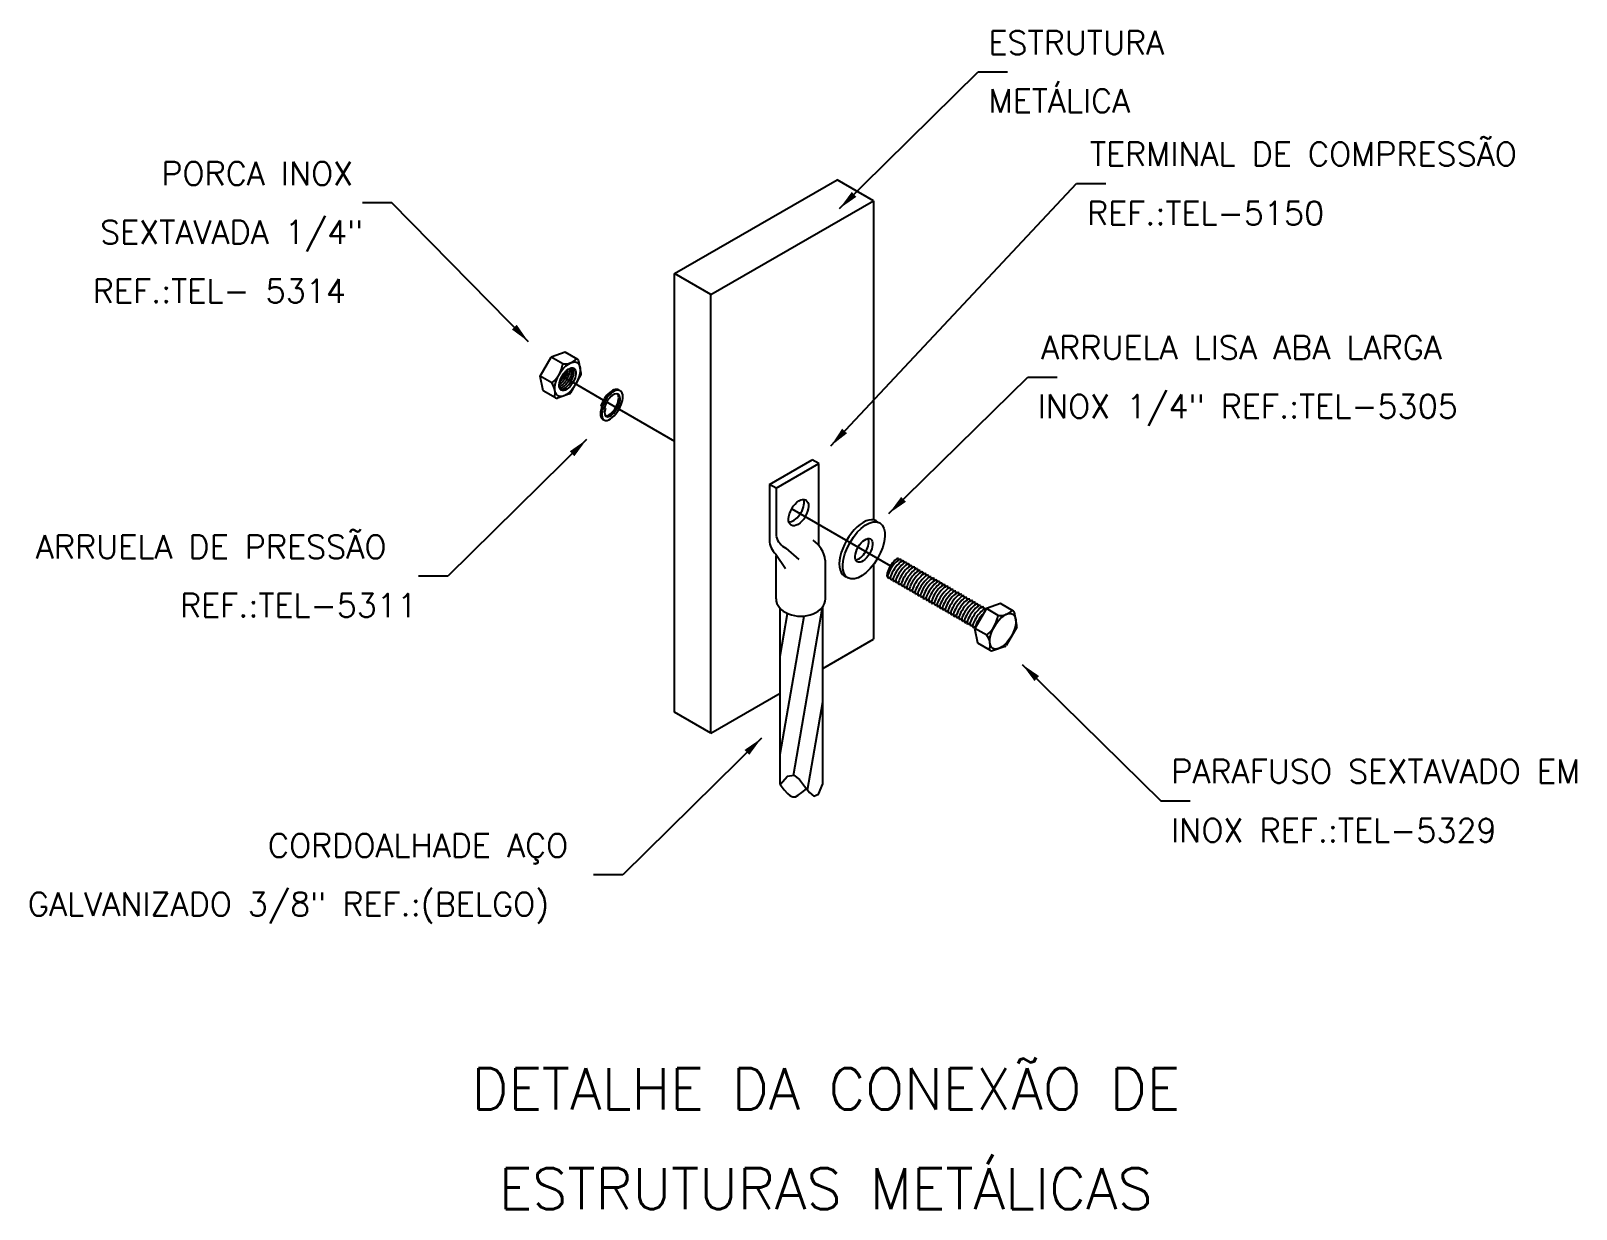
# Model space of a CAD drawing. Header units: millimetres. Extents: x -5443.1 to -5429.9, y -4699.3 to -4689.3.
import ezdxf
from ezdxf.enums import TextEntityAlignment as Align

# ---------------------------------------------------------------- set-up
doc = ezdxf.new("R2010")
doc.units = ezdxf.units.MM
doc.header["$LTSCALE"] = 10
doc.linetypes.add('CENTER', pattern=[2, 1.25, -0.25, 0.25, -0.25])
doc.layers.add('Termotécnica', color=7, linetype='Continuous')
doc.styles.add('r140', font='romans.shx')
doc.styles.add('r80', font='romans.shx')

msp = doc.modelspace()

# ---------------------------------------------------------------- linework, layer by layer
at = {"layer": 'Termotécnica', "color": 2}
for p, q in [((-5436.178, -4690.773), (-5434.994, -4689.608)), ((-5434.994, -4689.608), (-5434.744, -4689.608)), ((-5437.585, -4691.327), (-5436.199, -4690.527)), ((-5436.252, -4692.798), (-5434.155, -4690.56)), ((-5435.889, -4690.706), (-5436.199, -4690.527)), ((-5434.155, -4690.56), (-5433.905, -4690.56)), ((-5439.997, -4690.725), (-5440.247, -4690.725)), ((-5438.832, -4691.909), (-5439.997, -4690.725)), ((-5437.275, -4691.506), (-5435.889, -4690.706)), ((-5435.889, -4690.706), (-5435.889, -4693.429)), ((-5437.585, -4695.068), (-5437.585, -4691.327)), ((-5437.275, -4691.506), (-5437.585, -4691.327)), ((-5437.275, -4695.247), (-5437.275, -4691.506)), ((-5438.732, -4692.204), (-5438.637, -4692.04)), ((-5438.519, -4691.999), (-5438.637, -4692.04)), ((-5438.539, -4692.097), (-5438.637, -4692.04)), ((-5438.412, -4692.061), (-5438.519, -4691.999)), ((-5438.382, -4692.181), (-5438.402, -4692.074)), ((-5438.633, -4692.261), (-5438.732, -4692.204)), ((-5438.708, -4692.327), (-5438.732, -4692.204)), ((-5438.471, -4692.346), (-5438.384, -4692.194)), ((-5438.601, -4692.389), (-5438.708, -4692.327)), ((-5435.756, -4693.374), (-5434.572, -4692.21)), ((-5434.572, -4692.21), (-5434.322, -4692.21)), ((-5438.482, -4692.354), (-5438.585, -4692.39)), ((-5438.214, -4692.459), (-5438.202, -4692.466)), ((-5438.207, -4692.468), (-5438.188, -4692.47)), ((-5438.207, -4692.468), (-5438.195, -4692.475)), ((-5438.202, -4692.466), (-5438.183, -4692.467)), ((-5438.188, -4692.47), (-5438.176, -4692.477)), ((-5438.195, -4692.475), (-5438.176, -4692.477)), ((-5438.336, -4692.744), (-5439.52, -4693.909)), ((-5436.719, -4694.102), (-5436.719, -4693.735)), ((-5436.299, -4694.102), (-5436.299, -4693.772)), ((-5435.676, -4693.759), (-5435.678, -4693.775)), ((-5435.653, -4693.767), (-5435.656, -4693.787)), ((-5435.63, -4693.78), (-5435.632, -4693.801)), ((-5439.52, -4693.909), (-5439.77, -4693.909)), ((-5435.889, -4693.81), (-5435.889, -4694.447)), ((-5435.763, -4693.927), (-5435.743, -4693.915)), ((-5435.606, -4693.793), (-5435.609, -4693.815)), ((-5435.583, -4693.806), (-5435.586, -4693.828)), ((-5435.559, -4693.82), (-5435.562, -4693.841)), ((-5435.536, -4693.833), (-5435.539, -4693.855)), ((-5435.513, -4693.847), (-5435.515, -4693.868)), ((-5435.489, -4693.862), (-5435.492, -4693.884)), ((-5435.466, -4693.876), (-5435.468, -4693.898)), ((-5435.442, -4693.889), (-5435.445, -4693.911)), ((-5435.418, -4693.903), (-5435.421, -4693.925)), ((-5435.396, -4693.917), (-5435.398, -4693.938)), ((-5435.74, -4693.941), (-5435.72, -4693.929)), ((-5435.717, -4693.954), (-5435.696, -4693.942)), ((-5435.693, -4693.967), (-5435.673, -4693.955)), ((-5435.67, -4693.98), (-5435.65, -4693.969)), ((-5435.647, -4693.994), (-5435.626, -4693.982)), ((-5435.623, -4694.008), (-5435.603, -4693.996)), ((-5435.6, -4694.021), (-5435.579, -4694.01)), ((-5435.576, -4694.035), (-5435.556, -4694.023)), ((-5435.553, -4694.048), (-5435.532, -4694.037)), ((-5435.53, -4694.062), (-5435.509, -4694.05)), ((-5435.372, -4693.928), (-5435.375, -4693.95)), ((-5435.348, -4693.942), (-5435.351, -4693.963)), ((-5435.325, -4693.955), (-5435.328, -4693.977)), ((-5435.302, -4693.969), (-5435.304, -4693.99)), ((-5435.278, -4693.984), (-5435.281, -4694.006)), ((-5435.255, -4693.998), (-5435.257, -4694.02)), ((-5435.231, -4694.011), (-5435.234, -4694.033)), ((-5435.207, -4694.025), (-5435.21, -4694.047)), ((-5435.185, -4694.039), (-5435.187, -4694.06)), ((-5435.161, -4694.052), (-5435.164, -4694.074)), ((-5436.32, -4695.681), (-5436.32, -4694.166)), ((-5435.506, -4694.076), (-5435.485, -4694.064)), ((-5435.482, -4694.089), (-5435.462, -4694.077)), ((-5435.459, -4694.103), (-5435.439, -4694.091)), ((-5435.436, -4694.116), (-5435.415, -4694.104)), ((-5435.412, -4694.13), (-5435.392, -4694.118)), ((-5435.389, -4694.143), (-5435.368, -4694.132)), ((-5435.365, -4694.157), (-5435.345, -4694.145)), ((-5435.342, -4694.17), (-5435.321, -4694.159)), ((-5435.319, -4694.184), (-5435.298, -4694.172)), ((-5435.295, -4694.198), (-5435.274, -4694.186)), ((-5435.138, -4694.066), (-5435.14, -4694.087)), ((-5435.114, -4694.08), (-5435.117, -4694.101)), ((-5435.091, -4694.093), (-5435.093, -4694.114)), ((-5435.067, -4694.107), (-5435.07, -4694.128)), ((-5435.044, -4694.12), (-5435.047, -4694.141)), ((-5435.02, -4694.134), (-5435.023, -4694.155)), ((-5434.925, -4694.185), (-5435.023, -4694.354)), ((-5434.997, -4694.147), (-5434.999, -4694.168)), ((-5434.973, -4694.161), (-5434.976, -4694.182)), ((-5434.95, -4694.174), (-5434.953, -4694.196)), ((-5434.804, -4694.143), (-5434.925, -4694.185)), ((-5434.825, -4694.244), (-5434.925, -4694.185)), ((-5434.694, -4694.207), (-5434.804, -4694.143)), ((-5436.684, -4695.686), (-5436.684, -4694.187)), ((-5435.272, -4694.211), (-5435.251, -4694.199)), ((-5435.248, -4694.225), (-5435.227, -4694.213)), ((-5435.225, -4694.238), (-5435.204, -4694.226)), ((-5435.202, -4694.252), (-5435.18, -4694.24)), ((-5435.178, -4694.265), (-5435.157, -4694.253)), ((-5435.155, -4694.279), (-5435.133, -4694.267)), ((-5435.131, -4694.293), (-5435.11, -4694.281)), ((-5435.108, -4694.306), (-5435.087, -4694.294)), ((-5435.084, -4694.32), (-5435.063, -4694.308)), ((-5434.664, -4694.33), (-5434.685, -4694.22)), ((-5436.32, -4694.696), (-5435.889, -4694.447)), ((-5435.061, -4694.333), (-5435.04, -4694.321)), ((-5435.037, -4694.347), (-5435.016, -4694.335)), ((-5434.998, -4694.48), (-5435.023, -4694.354)), ((-5434.922, -4694.412), (-5435.023, -4694.354)), ((-5434.666, -4694.344), (-5434.756, -4694.499)), ((-5434.889, -4694.543), (-5434.998, -4694.48)), ((-5434.766, -4694.508), (-5434.873, -4694.545)), ((-5434.619, -4694.662), (-5433.435, -4695.826)), ((-5437.275, -4695.247), (-5436.684, -4694.906)), ((-5437.275, -4695.247), (-5437.585, -4695.068)), ((-5436.844, -4695.292), (-5438.028, -4696.456)), ((-5433.435, -4695.826), (-5433.185, -4695.826)), ((-5438.028, -4696.456), (-5438.278, -4696.456))]:
    msp.add_line(p, q, dxfattribs=at)
at = {"layer": 'Termotécnica', "color": 1, "linetype": 'CENTER'}
for p, q in [((-5438.528, -4692.212), (-5438.191, -4692.407)), ((-5438.165, -4692.422), (-5437.585, -4692.757)), ((-5436.586, -4693.334), (-5435.742, -4693.821))]:
    msp.add_line(p, q, dxfattribs=at)
at = {"layer": 'Termotécnica', "color": 2, "ltscale": 1.6}
for p, q in [((-5436.775, -4693.127), (-5436.411, -4692.916)), ((-5436.719, -4693.159), (-5436.355, -4692.949)), ((-5436.355, -4692.949), (-5436.411, -4692.916)), ((-5436.355, -4693.645), (-5436.355, -4692.949)), ((-5436.719, -4693.159), (-5436.775, -4693.127)), ((-5436.775, -4693.127), (-5436.775, -4693.601)), ((-5436.719, -4693.159), (-5436.719, -4693.569)), ((-5436.721, -4693.721), (-5436.639, -4693.844)), ((-5436.635, -4693.671), (-5436.524, -4693.768))]:
    msp.add_line(p, q, dxfattribs=at)
at = {"layer": 'Termotécnica', "color": 1}
for p, q in [((-5436.572, -4695.608), (-5436.324, -4694.172)), ((-5436.684, -4694.592), (-5436.621, -4694.227)), ((-5436.684, -4695.426), (-5436.481, -4694.25)), ((-5436.45, -4695.735), (-5436.32, -4694.981))]:
    msp.add_line(p, q, dxfattribs=at)
at = {"layer": 'Termotécnica', "color": 2}
for points in [[(-5436.684, -4695.686), (-5436.623, -4695.614), (-5436.569, -4695.607), (-5436.52, -4695.644), (-5436.476, -4695.7), (-5436.435, -4695.755), (-5436.396, -4695.785), (-5436.358, -4695.768), (-5436.32, -4695.681)], [(-5436.684, -4695.686), (-5436.649, -4695.731), (-5436.621, -4695.763), (-5436.598, -4695.783), (-5436.577, -4695.792), (-5436.555, -4695.79), (-5436.53, -4695.778), (-5436.499, -4695.755), (-5436.459, -4695.723)]]:
    msp.add_lwpolyline(points, dxfattribs=at)
for centre, radius, start, end in [((-5438.523, -4691.952), 0.146, 263.8108, 314.501), ((-5438.421, -4692.077), 0.0189, 10.8846, 60), ((-5438.789, -4692.062), 0.252, 307.9969, 352.0248), ((-5438.4, -4692.185), 0.0189, 330, 10.8846), ((-5438.752, -4692.347), 0.147, 345.5818, 36.1065), ((-5438.591, -4692.372), 0.0189, 240, 289.1165), ((-5438.488, -4692.337), 0.0189, 289.1165, 330), ((-5436.554, -4693.809), 0.257, 8.2416, 53.8328), ((-5435.082, -4694.207), 0.259, 307.9752, 352.0031), ((-5434.809, -4694.094), 0.151, 263.8935, 314.4182), ((-5434.704, -4694.223), 0.0194, 10.8835, 60), ((-5435.043, -4694.5), 0.15, 345.499, 36.1892), ((-5434.683, -4694.334), 0.0194, 330, 10.8835), ((-5434.879, -4694.526), 0.0194, 240, 289.1154), ((-5434.773, -4694.49), 0.0194, 289.1154, 330)]:
    msp.add_arc(centre, radius, start, end, dxfattribs=at)
at = {"layer": 'Termotécnica', "color": 2, "ltscale": 1.6}
for centre, start, end in [((-5436.604, -4693.596), 181.9565, 227.0468), ((-5436.555, -4693.519), 197.037, 242.1272)]:
    msp.add_arc(centre, 0.172, start, end, dxfattribs=at)
at = {"layer": 'Termotécnica', "color": 2}
for centre, major_axis in [((-5438.499, -4692.229), (-0.082, -0.142)), ((-5438.499, -4692.229), (-0.0539, -0.0933)), ((-5434.784, -4694.379), (0.084, 0.146))]:
    msp.add_ellipse(centre, major_axis=major_axis, ratio=0.500279, dxfattribs=at)
at = {"layer": 'Termotécnica', "color": 1}
for centre, major_axis, ratio, start_param, end_param in [((-5438.565, -4692.191), (-0.0539, -0.0933), 0.500279, 0.785292, 2.36675), ((-5438.548, -4692.2), (-0.0539, -0.0933), 0.500279, 0.558566, 2.581302), ((-5438.532, -4692.21), (-0.0539, -0.0933), 0.500279, 0.364789, 2.778721), ((-5438.581, -4692.182), (-0.0539, -0.0933), 0.500279, 1.074262, 2.069382), ((-5438.516, -4692.219), (-0.0539, -0.0933), 0.500279, 0.18491, 2.972727), ((-5435.722, -4693.837), (-0.0465, -0.0777), 0.281547, 3.158868, 6.283185), ((-5435.708, -4693.847), (-0.0556, -0.08), 0.281547, 3.158868, 6.283185), ((-5435.685, -4693.86), (-0.0556, -0.08), 0.281547, 3.158868, 6.283185), ((-5435.661, -4693.873), (-0.0556, -0.08), 0.281547, 3.158868, 6.283185), ((-5435.638, -4693.886), (-0.0556, -0.08), 0.281547, 3.158868, 6.283185), ((-5435.615, -4693.901), (-0.0556, -0.08), 0.281547, 3.158868, 6.283185), ((-5435.591, -4693.913), (-0.0556, -0.08), 0.281547, 3.158868, 6.283185), ((-5435.568, -4693.927), (-0.0556, -0.08), 0.281547, 3.158868, 6.283185), ((-5435.544, -4693.941), (-0.0556, -0.08), 0.281547, 3.158868, 6.283185), ((-5435.521, -4693.954), (-0.0556, -0.08), 0.281547, 3.158868, 6.283185), ((-5435.497, -4693.968), (-0.0556, -0.08), 0.281547, 3.158868, 6.283185), ((-5435.474, -4693.982), (-0.0556, -0.08), 0.281547, 3.158868, 6.283185), ((-5435.451, -4693.996), (-0.0556, -0.08), 0.281547, 3.158868, 6.283185), ((-5435.427, -4694.008), (-0.0556, -0.08), 0.281547, 3.158868, 6.283185), ((-5435.404, -4694.023), (-0.0556, -0.08), 0.281547, 3.158868, 6.283185), ((-5435.38, -4694.035), (-0.0556, -0.08), 0.281547, 3.158868, 6.283185), ((-5435.357, -4694.049), (-0.0556, -0.08), 0.281547, 3.158868, 6.283185), ((-5435.333, -4694.063), (-0.0556, -0.08), 0.281547, 3.158868, 6.283185), ((-5435.31, -4694.076), (-0.0556, -0.08), 0.281547, 3.158868, 6.283185), ((-5435.286, -4694.09), (-0.0556, -0.08), 0.281547, 3.158868, 6.283185), ((-5435.263, -4694.104), (-0.0556, -0.08), 0.281547, 3.158868, 6.283185), ((-5435.24, -4694.118), (-0.0556, -0.08), 0.281547, 3.158868, 6.283185), ((-5435.216, -4694.131), (-0.0556, -0.08), 0.281547, 3.158868, 6.283185), ((-5435.193, -4694.145), (-0.0556, -0.08), 0.281547, 3.158868, 6.283185), ((-5435.169, -4694.158), (-0.0556, -0.08), 0.281547, 3.158868, 6.283185), ((-5435.146, -4694.172), (-0.0556, -0.08), 0.281547, 3.158868, 6.283185), ((-5435.122, -4694.186), (-0.0556, -0.08), 0.281547, 3.158868, 6.283185), ((-5435.099, -4694.199), (-0.0556, -0.08), 0.281547, 3.158868, 6.283185), ((-5435.075, -4694.213), (-0.0556, -0.08), 0.281547, 3.158868, 6.283185), ((-5435.052, -4694.227), (-0.0556, -0.08), 0.281547, 3.158868, 6.283185), ((-5435.029, -4694.24), (-0.0556, -0.08), 0.281547, 3.158868, 6.283185), ((-5435.005, -4694.253), (-0.0556, -0.08), 0.281547, 3.158868, 6.283185), ((-5434.982, -4694.268), (-0.0556, -0.08), 0.281547, 3.158868, 6.283185), ((-5434.959, -4694.281), (-0.0554, -0.0801), 0.279135, 4.168741, 5.830145)]:
    msp.add_ellipse(centre, major_axis=major_axis, ratio=ratio, start_param=start_param, end_param=end_param, dxfattribs=at)
at = {"layer": 'Termotécnica', "color": 2}
for centre, major_axis, ratio, start_param, end_param in [((-5438.131, -4692.442), (0.07, 0.121), 0.499695, 6.179029, 8.271564), ((-5438.119, -4692.448), (0.07, 0.121), 0.499695, 4.712389, 8.271556), ((-5438.126, -4692.444), (0.073, 0.126), 0.440757, 2.002135, 3.259858), ((-5438.119, -4692.448), (0.0522, 0.0904), 0.499999, 4.712389, 8.337575), ((-5438.126, -4692.444), (0.0555, 0.0961), 0.420785, 3.285745, 4.712389), ((-5438.131, -4692.441), (0.0522, 0.0904), 0.499999, 4.712389, 6.152357), ((-5438.114, -4692.451), (0.073, 0.126), 0.440757, 2.001855, 4.712389), ((-5438.114, -4692.451), (0.0555, 0.0961), 0.420785, 2.069209, 4.712389)]:
    msp.add_ellipse(centre, major_axis=major_axis, ratio=ratio, start_param=start_param, end_param=end_param, dxfattribs=at)
at = {"layer": 'Termotécnica', "color": 2, "ltscale": 1.6}
msp.add_ellipse((-5436.528, -4693.367), major_axis=(0.062, 0.108), ratio=0.539103, dxfattribs=at)
msp.add_ellipse((-5436.563, -4693.332), major_axis=(-0.062, -0.108), ratio=0.531794, start_param=0.217495, end_param=2.585913, dxfattribs=at)
at = {"layer": 'Termotécnica', "color": 3}
for centre, major_axis, ratio, start_param, end_param in [((-5436, -4693.672), (0.136, 0.235), 0.500279, 6.158562, 9.55174), ((-5436.003, -4693.67), (0.0561, 0.0972), 0.500066, 3.48811, 5.938796)]:
    msp.add_ellipse(centre, major_axis=major_axis, ratio=ratio, start_param=start_param, end_param=end_param, dxfattribs=at)
for centre, major_axis, ratio in [((-5435.971, -4693.689), (0.136, 0.235), 0.500279), ((-5435.97, -4693.689), (0.0561, 0.0972), 0.500066)]:
    msp.add_ellipse(centre, major_axis=major_axis, ratio=ratio, dxfattribs=at)
at = {"layer": 'Termotécnica', "color": 2, "linetype": 'Continuous'}
msp.add_ellipse((-5436.509, -4694.102), major_axis=(-0.21, 0), ratio=0.708671, start_param=0, end_param=3.141593, dxfattribs=at)
at = {"layer": 'Termotécnica', "color": 2}
for points in [[(-5436.034, -4690.673), (-5436.074, -4690.632), (-5436.178, -4690.773)], [(-5438.932, -4691.765), (-5438.973, -4691.805), (-5438.832, -4691.909)], [(-5436.156, -4692.651), (-5436.114, -4692.69), (-5436.252, -4692.798)], [(-5438.48, -4692.844), (-5438.44, -4692.885), (-5438.336, -4692.744)], [(-5435.612, -4693.275), (-5435.652, -4693.233), (-5435.756, -4693.374)], [(-5434.475, -4694.761), (-5434.515, -4694.803), (-5434.619, -4694.662)], [(-5436.988, -4695.391), (-5436.948, -4695.433), (-5436.844, -4695.292)]]:
    msp.add_solid(points, dxfattribs=at)

# ---------------------------------------------------------------- texts
at = {"layer": 'Termotécnica', "color": 2, "style": 'r80'}
for s, p in [('ESTRUTURA', (-5434.907, -4689.458)), ('METÁLICA', (-5434.906, -4689.954)), ('TERMINAL DE COMPRESSÃO ', (-5434.041, -4690.408)), ('PORCA INOX', (-5441.964, -4690.574)), ('REF.:TEL-5150', (-5434.066, -4690.912)), ('SEXTAVADA 1/4"', (-5442.488, -4691.074)), ('REF.:TEL- 5314', (-5442.549, -4691.576)), ('ARRUELA LISA ABA LARGA', (-5434.458, -4692.059)), ('INOX 1/4" REF.:TEL-5305', (-5434.485, -4692.56)), ('ARRUELA DE PRESSÃO', (-5443.035, -4693.759)), ('REF.:TEL-5311', (-5441.805, -4694.258)), ('PARAFUSO SEXTAVADO EM ', (-5433.347, -4695.674)), ('INOX REF.:TEL-5329', (-5433.348, -4696.177)), ('CORDOALHADE AÇO ', (-5441.055, -4696.307)), ('GALVANIZADO 3/8" REF.:(BELGO)', (-5443.103, -4696.806))]:
    msp.add_text(s, height=0.2, dxfattribs=at).set_placement(p)
at = {"layer": 'Termotécnica', "color": 5, "style": 'r140'}
for s, p in [('DETALHE DA CONEXÃO DE', (-5436.295, -4698.562)), ('ESTRUTURAS METÁLICAS', (-5436.295, -4699.413))]:
    msp.add_text(s, height=0.35, dxfattribs=at).set_placement(p, align=Align.BOTTOM_CENTER)

doc.saveas('drawing.dxf')
